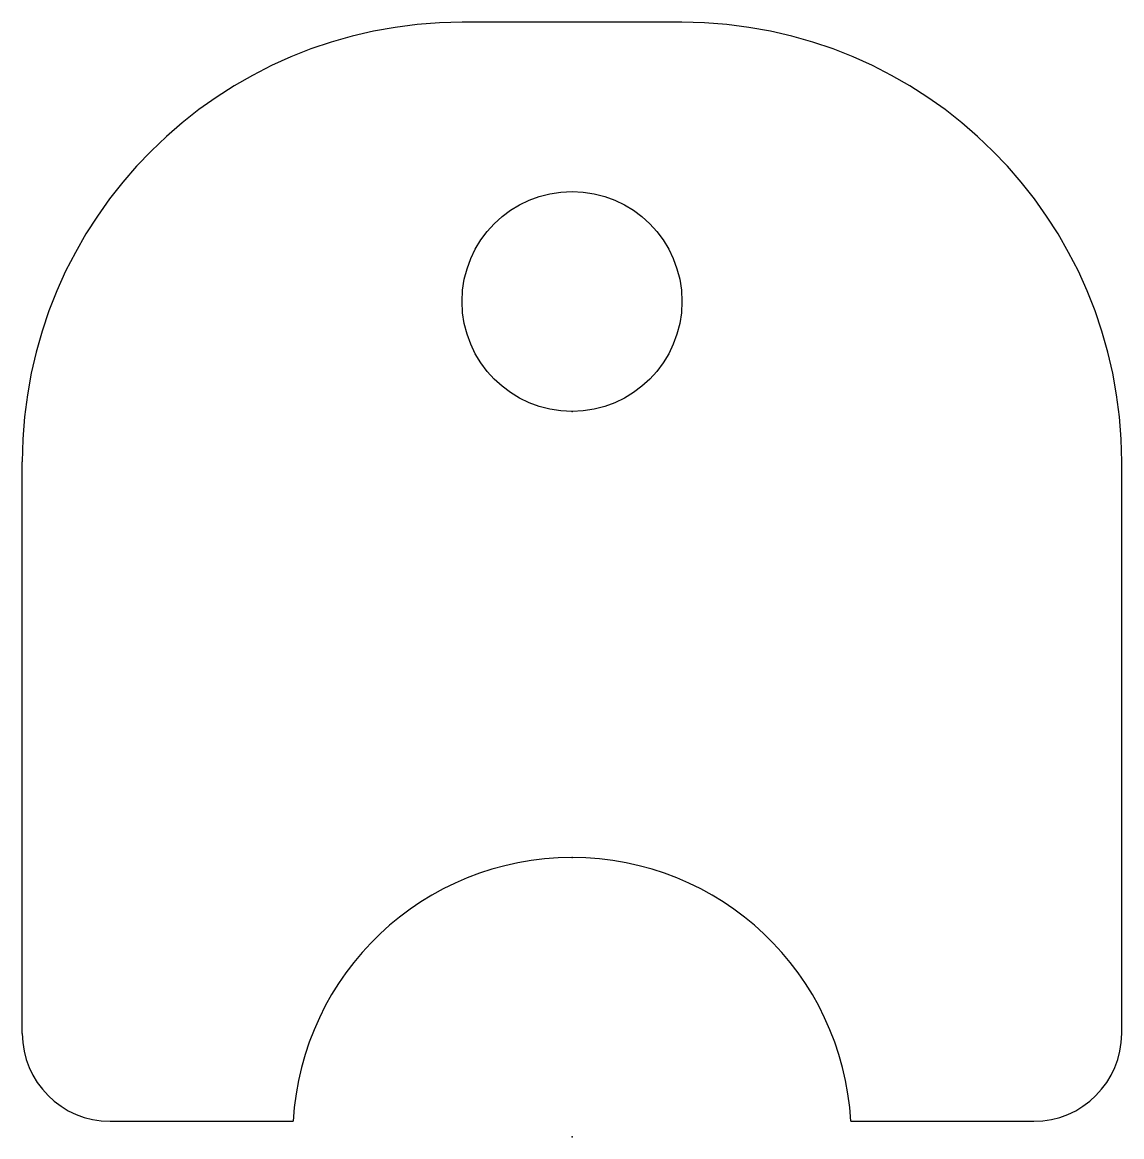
# Model space of a CAD drawing. Header units: millimetres. Extents: x -25 to 25, y 0 to 50.7.
import ezdxf

# ---------------------------------------------------------------- set-up
doc = ezdxf.new("R2010")
doc.units = ezdxf.units.MM
doc.header["$PDSIZE"] = -1

msp = doc.modelspace()

# ---------------------------------------------------------------- linework, layer by layer
at = {"color": 7, "linetype": 'Continuous'}
for p, q in [((5, 50.7), (-5, 50.7)), ((-25, 4.7), (-25, 30.7)), ((25, 4.7), (25, 30.7)), ((-21, 0.7), (-12.681, 0.7)), ((12.681, 0.7), (21, 0.7))]:
    msp.add_line(p, q, dxfattribs=at)
msp.add_circle((0, 38), 5, dxfattribs=at)
for centre, radius, start, end in [((-5, 30.7), 20, 90, 180), ((5, 30.7), 20, 0, 90), ((0, 0), 12.7, 3.1596, 176.8404), ((-21, 4.7), 4, 180, 270), ((21, 4.7), 4, 270, 0)]:
    msp.add_arc(centre, radius, start, end, dxfattribs=at)
for p in [(0, 33), (0, 12.7), (0, 0)]:
    msp.add_point(p, dxfattribs=at)

doc.saveas('drawing.dxf')
